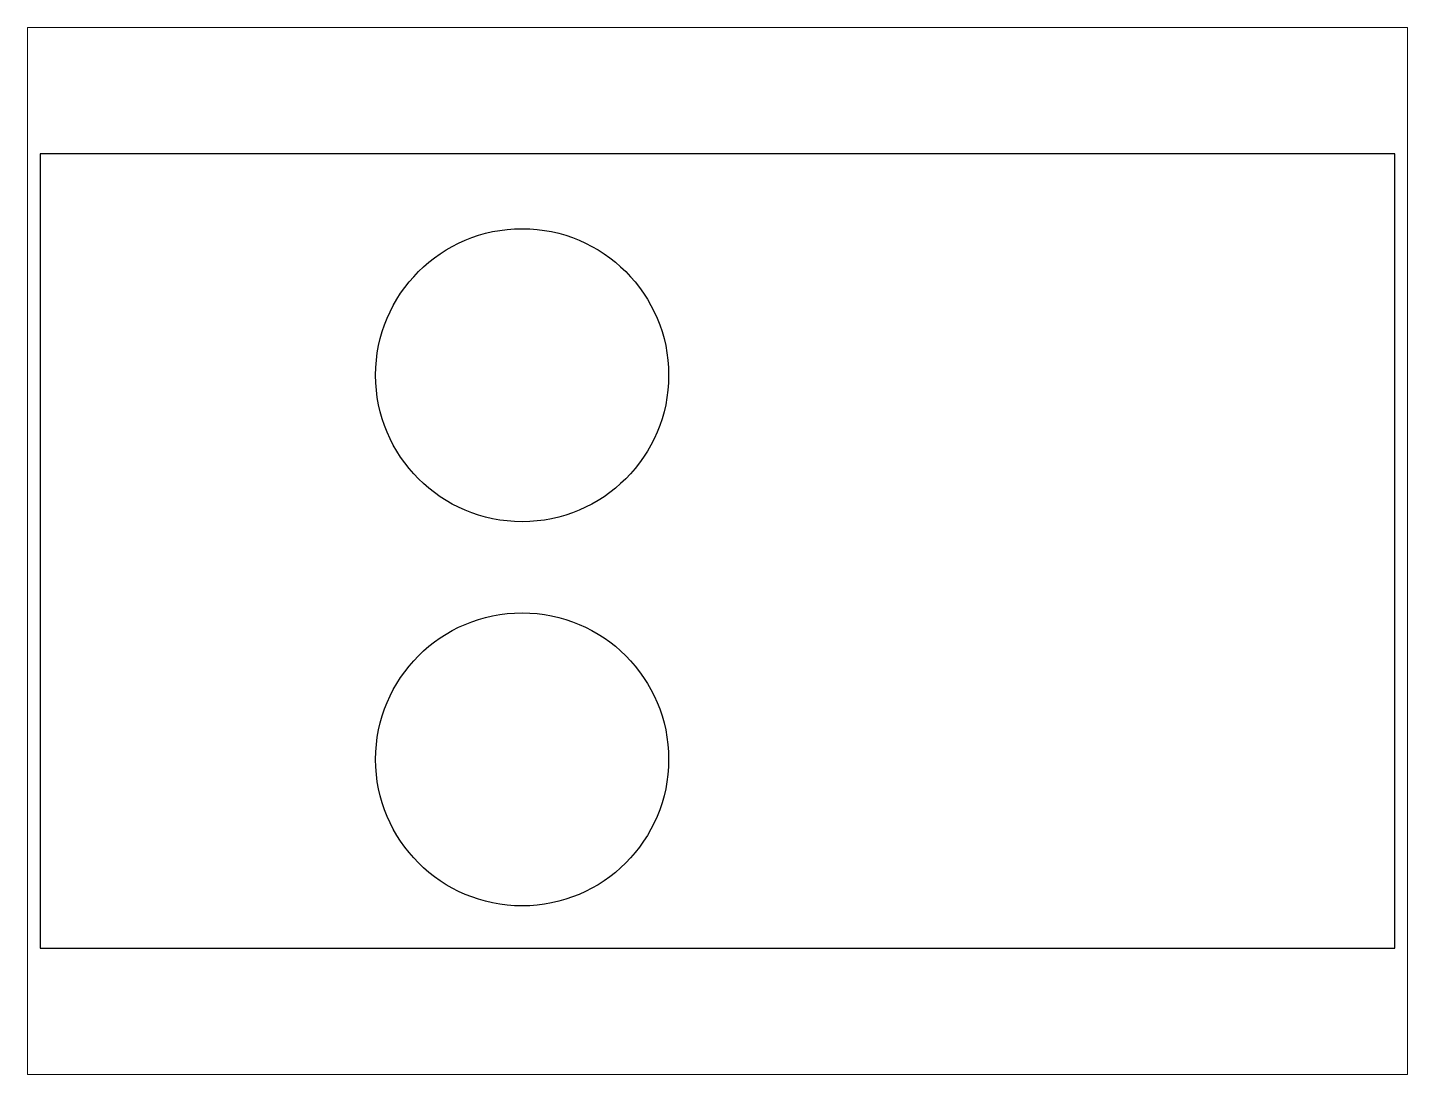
# Paper-space layout 'Лист1' of a CAD drawing. Header units: millimetres. Extents: x 26 to 231, y 20 to 176.
# The model-space entities are those that its viewports show. They can reach past a viewport. Long polylines and large blocks are cut down to what shows.
import ezdxf

# ---------------------------------------------------------------- set-up
doc = ezdxf.new("R2010")
doc.units = ezdxf.units.MM

msp = doc.modelspace()

# ---------------------------------------------------------------- linework, layer by layer
msp.add_lwpolyline([(0, 0), (416, 0), (416, 244), (0, 244)], close=True)
for centre in [(148, 176), (148, 58)]:
    msp.add_circle(centre, 45)

psp = doc.layouts.new('Лист1')

# ---------------------------------------------------------------- viewports
at = {"layer": '0'}
psp.add_viewport(center=(128.5, 97.5), size=(205.6, 156), view_center_point=(208, 122), view_height=321.5236, dxfattribs=at)

doc.saveas('drawing.dxf')
